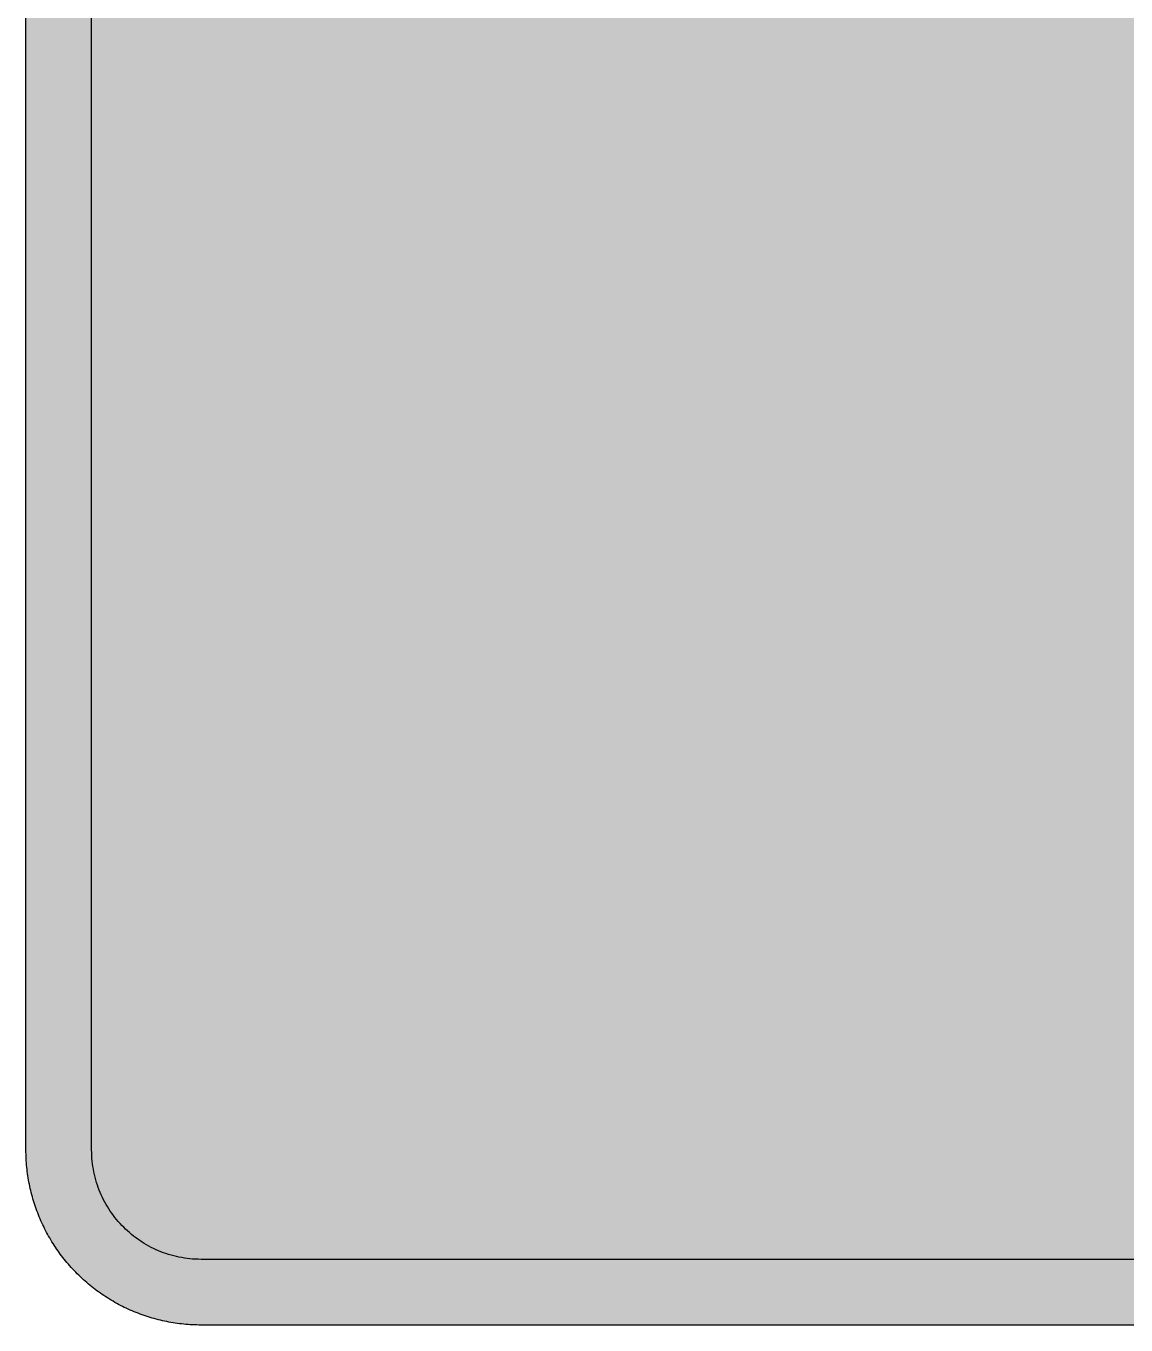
# Model space of a CAD drawing. Header units: millimetres. Extents: x 0 to 318, y 0 to 212.
# Drawn here: x 0.1 to 88.7, y 0.1 to 104.7 of the extents above; entities that cross this region are included whole.
import ezdxf

# ---------------------------------------------------------------- set-up
doc = ezdxf.new("R2010")
doc.units = ezdxf.units.MM

msp = doc.modelspace()

# ---------------------------------------------------------------- hatches: boundary and pattern name
for color, points in [(254, [(14.1633, 0.0536), (13.9878, 0.0533), (13.8125, 0.0559), (13.6373, 0.061), (13.462, 0.0686), (13.2893, 0.0787), (13.114, 0.0914), (12.9413, 0.1041), (12.7686, 0.1219), (12.5959, 0.1397), (12.4231, 0.16), (12.2504, 0.1829), (12.0777, 0.2057), (11.9075, 0.2337), (11.7373, 0.2616), (11.5672, 0.2921), (11.397, 0.3251), (11.2268, 0.3607), (11.0592, 0.3988), (10.8915, 0.4369), (10.7239, 0.4775), (10.5562, 0.5207), (10.3886, 0.5664), (10.2235, 0.6121), (10.0584, 0.6629), (9.8933, 0.7137), (9.7307, 0.7671), (9.5682, 0.8204), (9.4056, 0.8788), (9.2431, 0.9373), (9.083, 0.9982), (8.923, 1.0617), (8.763, 1.1252), (8.6055, 1.1938), (8.4455, 1.2624), (8.2906, 1.331), (8.1331, 1.4046), (7.9781, 1.4783), (7.8232, 1.5545), (7.6708, 1.6332), (7.5184, 1.7145), (7.366, 1.7958), (7.2161, 1.8796), (7.0663, 1.966), (6.919, 2.0523), (6.7716, 2.1438), (6.6243, 2.2352), (6.4795, 2.3266), (6.3348, 2.4232), (6.19, 2.5197), (6.0477, 2.6187), (5.908, 2.7178), (5.7683, 2.8194), (5.6286, 2.9235), (5.4915, 3.0302), (5.3543, 3.1369), (5.2197, 3.2461), (5.0851, 3.3579), (4.953, 3.4722), (4.8209, 3.5865), (4.6914, 3.7033), (4.5644, 3.8202), (4.4348, 3.9395), (4.3104, 4.0615), (4.1859, 4.1859), (4.0615, 4.3104), (3.9395, 4.4348), (3.8202, 4.5618), (3.7033, 4.6914), (3.5865, 4.8209), (3.4722, 4.953), (3.3579, 5.0851), (3.2487, 5.2197), (3.1369, 5.3543), (3.0302, 5.4915), (2.9235, 5.6286), (2.8194, 5.7683), (2.7178, 5.908), (2.6187, 6.0477), (2.5197, 6.19), (2.4232, 6.3348), (2.3266, 6.477), (2.2352, 6.6243), (2.1438, 6.7691), (2.0523, 6.9164), (1.966, 7.0663), (1.8796, 7.2161), (1.7958, 7.366), (1.7145, 7.5184), (1.6332, 7.6708), (1.5545, 7.8232), (1.4783, 7.9781), (1.4046, 8.1331), (1.331, 8.2906), (1.2598, 8.4455), (1.1913, 8.603), (1.1252, 8.763), (1.0592, 8.923), (0.9982, 9.083), (0.9373, 9.2431), (0.8763, 9.4056), (0.8204, 9.5682), (0.7645, 9.7307), (0.7112, 9.8933), (0.6604, 10.0584), (0.6121, 10.2235), (0.5639, 10.3911), (0.5207, 10.5562), (0.4775, 10.7239), (0.4343, 10.8915), (0.3962, 11.0592), (0.3607, 11.2268), (0.3251, 11.397), (0.2921, 11.5672), (0.2616, 11.7373), (0.2311, 11.9075), (0.2057, 12.0802), (0.1803, 12.2504), (0.1575, 12.4231), (0.1372, 12.5959), (0.1194, 12.7686), (0.1041, 12.9413), (0.0889, 13.1166), (0.0787, 13.2893), (0.0686, 13.4645), (0.061, 13.6373), (0.0559, 13.8125), (0.0508, 13.9878), (0.0508, 14.163), (0.0522, 197.6092), (0.0508, 197.7822), (0.0559, 197.9574), (0.061, 198.1327), (0.0686, 198.308), (0.0787, 198.4807), (0.0889, 198.6559), (0.1041, 198.8287), (0.1194, 199.0014), (0.1372, 199.1741), (0.1575, 199.3468), (0.1803, 199.5195), (0.2057, 199.6923), (0.2311, 199.8624), (0.2616, 200.0326), (0.2921, 200.2028), (0.3251, 200.373), (0.3607, 200.5432), (0.3962, 200.7108), (0.4343, 200.8784), (0.4775, 201.0461), (0.5207, 201.2137), (0.5639, 201.3814), (0.6121, 201.5465), (0.6604, 201.7116), (0.7112, 201.8767), (0.7645, 202.0392), (0.8204, 202.2018), (0.8763, 202.3643), (0.9373, 202.5269), (0.9982, 202.6869), (1.0592, 202.8469), (1.1252, 203.007), (1.1913, 203.1644), (1.2598, 203.3245), (1.331, 203.4794), (1.4046, 203.6369), (1.4783, 203.7918), (1.5545, 203.9468), (1.6332, 204.0992), (1.7145, 204.2516), (1.7958, 204.404), (1.8796, 204.5538), (1.966, 204.7037), (2.0523, 204.851), (2.1438, 204.9983), (2.2352, 205.1456), (2.3266, 205.2904), (2.4232, 205.4352), (2.5197, 205.58), (2.6187, 205.7222), (2.7178, 205.8619), (2.8194, 206.0016), (2.9235, 206.1413), (3.0302, 206.2785), (3.1369, 206.4156), (3.2487, 206.5503), (3.3579, 206.6849), (3.4722, 206.817), (3.5865, 206.949), (3.7033, 207.0786), (3.8202, 207.2056), (3.9395, 207.3351), (4.0615, 207.4596), (4.1859, 207.584), (4.3104, 207.7085), (4.4348, 207.8304), (4.5644, 207.9498), (4.6914, 208.0666), (4.8209, 208.1835), (4.953, 208.2978), (5.0851, 208.4121), (5.2197, 208.5213), (5.3543, 208.6331), (5.4915, 208.7397), (5.6286, 208.8464), (5.7683, 208.9506), (5.908, 209.0522), (6.0477, 209.1512), (6.19, 209.2503), (6.3348, 209.3468), (6.4795, 209.4433), (6.6243, 209.5348), (6.7716, 209.6262), (6.919, 209.7176), (7.0663, 209.804), (7.2161, 209.8904), (7.366, 209.9742), (7.5184, 210.0555), (7.6708, 210.1367), (7.8232, 210.2155), (7.9781, 210.2917), (8.1331, 210.3653), (8.2906, 210.439), (8.4455, 210.5101), (8.6055, 210.5787), (8.763, 210.6447), (8.923, 210.7108), (9.083, 210.7717), (9.2431, 210.8327), (9.4056, 210.8937), (9.5682, 210.9495), (9.7307, 211.0054), (9.8933, 211.0588), (10.0584, 211.1096), (10.2235, 211.1578), (10.3886, 211.2061), (10.5562, 211.2493), (10.7239, 211.2924), (10.8915, 211.3356), (11.0592, 211.3737), (11.2268, 211.4093), (11.397, 211.4448), (11.5672, 211.4779), (11.7373, 211.5083), (11.9075, 211.5388), (12.0777, 211.5642), (12.2504, 211.5896), (12.4231, 211.6125), (12.5959, 211.6328), (12.7686, 211.6506), (12.9413, 211.6658), (13.114, 211.6811), (13.2893, 211.6912), (13.462, 211.7014), (13.6373, 211.709), (13.8125, 211.7141), (13.9878, 211.7192), (14.163, 211.7192), (303.4411, 211.7203), (303.6164, 211.7192), (303.7891, 211.7141), (303.9643, 211.709), (304.1396, 211.7014), (304.3149, 211.6912), (304.4876, 211.6811), (304.6603, 211.6658), (304.8356, 211.6506), (305.0083, 211.6328), (305.181, 211.6125), (305.3512, 211.5896), (305.5239, 211.5642), (305.6941, 211.5388), (305.8668, 211.5083), (306.037, 211.4779), (306.2072, 211.4448), (306.3748, 211.4093), (306.545, 211.3737), (306.7126, 211.3356), (306.8803, 211.2924), (307.0479, 211.2493), (307.213, 211.2061), (307.3781, 211.1578), (307.5432, 211.1096), (307.7083, 211.0588), (307.8734, 211.0054), (308.036, 210.9495), (308.1985, 210.8937), (308.3611, 210.8327), (308.5211, 210.7717), (308.6811, 210.7108), (308.8411, 210.6447), (308.9986, 210.5787), (309.1561, 210.5101), (309.3136, 210.439), (309.4711, 210.3653), (309.626, 210.2917), (309.7784, 210.2155), (309.9333, 210.1367), (310.0857, 210.0555), (310.2381, 209.9742), (310.388, 209.8904), (310.5379, 209.804), (310.6852, 209.7176), (310.8325, 209.6262), (310.9798, 209.5348), (311.1246, 209.4433), (311.2694, 209.3468), (311.4116, 209.2503), (311.5539, 209.1512), (311.6961, 209.0522), (311.8358, 208.9506), (311.9755, 208.8464), (312.1127, 208.7397), (312.2473, 208.6331), (312.3844, 208.5213), (312.5165, 208.4121), (312.6511, 208.2978), (312.7807, 208.1835), (312.9128, 208.0666), (313.0398, 207.9498), (313.1668, 207.8304), (313.2938, 207.7085), (313.4182, 207.584), (313.5427, 207.4596), (313.6621, 207.3351), (313.784, 207.2056), (313.9008, 207.0786), (314.0177, 206.949), (314.132, 206.817), (314.2463, 206.6849), (314.3555, 206.5503), (314.4647, 206.4156), (314.5739, 206.2785), (314.6781, 206.1413), (314.7822, 206.0016), (314.8863, 205.8619), (314.9854, 205.7222), (315.0845, 205.58), (315.181, 205.4352), (315.275, 205.2904), (315.3689, 205.1456), (315.4604, 204.9983), (315.5493, 204.851), (315.6382, 204.7037), (315.7245, 204.5538), (315.8084, 204.404), (315.8896, 204.2516), (315.9684, 204.0992), (316.0471, 203.9468), (316.1233, 203.7918), (316.1995, 203.6369), (316.2706, 203.4794), (316.3418, 203.3245), (316.4103, 203.1644), (316.4764, 203.007), (316.5424, 202.8469), (316.6059, 202.6869), (316.6669, 202.5269), (316.7253, 202.3643), (316.7812, 202.2018), (316.8371, 202.0392), (316.8904, 201.8767), (316.9412, 201.7116), (316.9895, 201.5465), (317.0377, 201.3814), (317.0834, 201.2137), (317.1266, 201.0461), (317.1673, 200.8784), (317.2054, 200.7108), (317.2435, 200.5432), (317.2765, 200.373), (317.3095, 200.2028), (317.34, 200.0326), (317.3705, 199.8624), (317.3959, 199.6923), (317.4213, 199.5195), (317.4441, 199.3468), (317.4644, 199.1741), (317.4822, 199.0014), (317.4975, 198.8287), (317.5127, 198.6559), (317.5229, 198.4807), (317.533, 198.308), (317.5406, 198.1327), (317.5457, 197.9574), (317.5508, 197.7822), (317.5508, 197.6069), (317.5522, 14.1647), (317.5508, 13.9878), (317.5457, 13.8125), (317.5406, 13.6373), (317.533, 13.4645), (317.5229, 13.2893), (317.5127, 13.1166), (317.4975, 12.9413), (317.4822, 12.7686), (317.4644, 12.5959), (317.4441, 12.4231), (317.4213, 12.2504), (317.3959, 12.0802), (317.3705, 11.9075), (317.34, 11.7373), (317.3095, 11.5672), (317.2765, 11.397), (317.2435, 11.2268), (317.2054, 11.0592), (317.1673, 10.8915), (317.1266, 10.7239), (317.0834, 10.5562), (317.0377, 10.3911), (316.9895, 10.2235), (316.9412, 10.0584), (316.8904, 9.8933), (316.8371, 9.7307), (316.7812, 9.5682), (316.7253, 9.4056), (316.6669, 9.2431), (316.6059, 9.083), (316.5424, 8.923), (316.4764, 8.763), (316.4103, 8.603), (316.3418, 8.4455), (316.2706, 8.2906), (316.1995, 8.1331), (316.1233, 7.9781), (316.0471, 7.8232), (315.9684, 7.6708), (315.8896, 7.5184), (315.8084, 7.366), (315.7245, 7.2161), (315.6382, 7.0663), (315.5493, 6.9164), (315.4604, 6.7691), (315.3689, 6.6243), (315.275, 6.477), (315.181, 6.3348), (315.0845, 6.19), (314.9854, 6.0477), (314.8863, 5.908), (314.7822, 5.7683), (314.6781, 5.6286), (314.5739, 5.4915), (314.4647, 5.3543), (314.3555, 5.2197), (314.2463, 5.0851), (314.132, 4.953), (314.0177, 4.8209), (313.9008, 4.6914), (313.784, 4.5618), (313.6621, 4.4348), (313.5427, 4.3104), (313.4182, 4.1859), (313.2938, 4.0615), (313.1668, 3.9395), (313.0398, 3.8202), (312.9128, 3.7033), (312.7807, 3.5865), (312.6511, 3.4722), (312.5165, 3.3579), (312.3844, 3.2461), (312.2473, 3.1369), (312.1127, 3.0302), (311.9755, 2.9235), (311.8358, 2.8194), (311.6961, 2.7178), (311.5539, 2.6187), (311.4116, 2.5197), (311.2694, 2.4232), (311.1246, 2.3266), (310.9798, 2.2352), (310.8325, 2.1438), (310.6852, 2.0523), (310.5379, 1.966), (310.388, 1.8796), (310.2381, 1.7958), (310.0857, 1.7145), (309.9333, 1.6332), (309.7784, 1.5545), (309.626, 1.4783), (309.4711, 1.4046), (309.3136, 1.331), (309.1561, 1.2624), (308.9986, 1.1938), (308.8411, 1.1252), (308.6811, 1.0617), (308.5211, 0.9982), (308.3611, 0.9373), (308.1985, 0.8788), (308.036, 0.8204), (307.8734, 0.7671), (307.7083, 0.7137), (307.5432, 0.6629), (307.3781, 0.6121), (307.213, 0.5664), (307.0479, 0.5207), (306.8803, 0.4775), (306.7126, 0.4369), (306.545, 0.3988), (306.3748, 0.3607), (306.2072, 0.3251), (306.037, 0.2921), (305.8668, 0.2616), (305.6941, 0.2337), (305.5239, 0.2057), (305.3512, 0.1829), (305.181, 0.16), (305.0083, 0.1397), (304.8356, 0.1219), (304.6603, 0.1041), (304.4876, 0.0914), (304.3149, 0.0787), (304.1396, 0.0686), (303.9643, 0.061), (303.7891, 0.0559), (303.6164, 0.0533), (303.4411, 0.0533)]), (144, [(14.1633, 5.3453), (13.9344, 5.3467), (13.7084, 5.3543), (13.4849, 5.3696), (13.2613, 5.3899), (13.0378, 5.4153), (12.8194, 5.4458), (12.6009, 5.4813), (12.385, 5.522), (12.1717, 5.5702), (11.9583, 5.621), (11.7475, 5.6794), (11.5392, 5.7404), (11.3335, 5.8064), (11.1303, 5.8801), (10.9296, 5.9563), (10.729, 6.0376), (10.5334, 6.1239), (10.3378, 6.2128), (10.1473, 6.3094), (9.9593, 6.4084), (9.7714, 6.5126), (9.5885, 6.6218), (9.4082, 6.7335), (9.2304, 6.8504), (9.0576, 6.9698), (8.8849, 7.0968), (8.7173, 7.2238), (8.5522, 7.3584), (8.3896, 7.4955), (8.2321, 7.6352), (8.0772, 7.78), (7.9273, 7.9273), (7.7775, 8.0772), (7.6352, 8.2321), (7.493, 8.3922), (7.3558, 8.5522), (7.2238, 8.7173), (7.0942, 8.8875), (6.9698, 9.0576), (6.8504, 9.2329), (6.7335, 9.4107), (6.6192, 9.591), (6.5126, 9.7739), (6.4084, 9.9593), (6.3068, 10.1473), (6.2128, 10.3403), (6.1214, 10.5334), (6.035, 10.7315), (5.9538, 10.9296), (5.8776, 11.1303), (5.8064, 11.3335), (5.7404, 11.5418), (5.6769, 11.75), (5.621, 11.9583), (5.5677, 12.1717), (5.522, 12.385), (5.4813, 12.6009), (5.4432, 12.8194), (5.4127, 13.0404), (5.3873, 13.2613), (5.3696, 13.4849), (5.3543, 13.7084), (5.3467, 13.937), (5.3416, 14.163), (5.3439, 197.6092), (5.3467, 197.8355), (5.3543, 198.0616), (5.3696, 198.2851), (5.3873, 198.5086), (5.4127, 198.7321), (5.4432, 198.9506), (5.4813, 199.169), (5.522, 199.3849), (5.5677, 199.5983), (5.621, 199.8116), (5.6769, 200.0225), (5.7404, 200.2307), (5.8064, 200.4365), (5.8776, 200.6397), (5.9538, 200.8403), (6.035, 201.041), (6.1214, 201.2366), (6.2128, 201.4322), (6.3068, 201.6227), (6.4084, 201.8106), (6.5126, 201.9986), (6.6192, 202.1815), (6.7335, 202.3618), (6.8504, 202.5396), (6.9698, 202.7123), (7.0942, 202.885), (7.2238, 203.0527), (7.3558, 203.2178), (7.493, 203.3803), (7.6352, 203.5378), (7.7775, 203.6928), (7.9273, 203.8426), (8.0772, 203.9925), (8.2321, 204.1347), (8.3896, 204.277), (8.5522, 204.4141), (8.7173, 204.5462), (8.8849, 204.6757), (9.0576, 204.8002), (9.2304, 204.9196), (9.4082, 205.0364), (9.5885, 205.1507), (9.7714, 205.2574), (9.9593, 205.3615), (10.1473, 205.4631), (10.3378, 205.5571), (10.5334, 205.6486), (10.729, 205.7349), (10.9296, 205.8162), (11.1303, 205.8924), (11.3335, 205.9635), (11.5392, 206.0296), (11.7475, 206.0931), (11.9583, 206.1489), (12.1717, 206.2023), (12.385, 206.248), (12.6009, 206.2886), (12.8194, 206.3267), (13.0378, 206.3572), (13.2613, 206.3826), (13.4849, 206.4004), (13.7084, 206.4156), (13.9344, 206.4233), (14.163, 206.4283), (303.4411, 206.4286), (303.6672, 206.4233), (303.8932, 206.4156), (304.1193, 206.4004), (304.3428, 206.3826), (304.5638, 206.3572), (304.7822, 206.3267), (305.0007, 206.2886), (305.2166, 206.248), (305.4325, 206.2023), (305.6433, 206.1489), (305.8541, 206.0931), (306.0624, 206.0296), (306.2681, 205.9635), (306.4713, 205.8924), (306.6745, 205.8162), (306.8726, 205.7349), (307.0708, 205.6486), (307.2638, 205.5571), (307.4543, 205.4631), (307.6448, 205.3615), (307.8302, 205.2574), (308.0131, 205.1507), (308.1934, 205.0364), (308.3712, 204.9196), (308.5465, 204.8002), (308.7167, 204.6757), (308.8843, 204.5462), (309.0494, 204.4141), (309.212, 204.277), (309.3695, 204.1347), (309.5244, 203.9925), (309.6768, 203.8426), (309.8241, 203.6928), (309.9689, 203.5378), (310.1086, 203.3803), (310.2458, 203.2178), (310.3778, 203.0527), (310.5074, 202.885), (310.6318, 202.7123), (310.7538, 202.5396), (310.8706, 202.3618), (310.9824, 202.1815), (311.0916, 201.9986), (311.1957, 201.8106), (311.2948, 201.6227), (311.3888, 201.4322), (311.4802, 201.2366), (311.5666, 201.041), (311.6478, 200.8403), (311.724, 200.6397), (311.7952, 200.4365), (311.8637, 200.2307), (311.9247, 200.0225), (311.9806, 199.8116), (312.0339, 199.5983), (312.0796, 199.3849), (312.1203, 199.169), (312.1584, 198.9506), (312.1889, 198.7321), (312.2143, 198.5086), (312.2346, 198.2851), (312.2473, 198.0616), (312.2574, 197.8355), (312.26, 197.6069), (312.2605, 14.1647), (312.2574, 13.937), (312.2473, 13.7084), (312.2346, 13.4849), (312.2143, 13.2613), (312.1889, 13.0404), (312.1584, 12.8194), (312.1203, 12.6009), (312.0796, 12.385), (312.0339, 12.1717), (311.9806, 11.9583), (311.9247, 11.75), (311.8637, 11.5418), (311.7952, 11.3335), (311.724, 11.1303), (311.6478, 10.9296), (311.5666, 10.7315), (311.4802, 10.5334), (311.3888, 10.3403), (311.2948, 10.1473), (311.1957, 9.9593), (311.0916, 9.7739), (310.9824, 9.591), (310.8706, 9.4107), (310.7538, 9.2329), (310.6318, 9.0576), (310.5074, 8.8875), (310.3778, 8.7173), (310.2458, 8.5522), (310.1086, 8.3922), (309.9689, 8.2321), (309.8241, 8.0772), (309.6768, 7.9273), (309.5244, 7.78), (309.3695, 7.6352), (309.212, 7.4955), (309.0494, 7.3584), (308.8843, 7.2238), (308.7167, 7.0968), (308.5465, 6.9698), (308.3712, 6.8504), (308.1934, 6.7335), (308.0131, 6.6218), (307.8302, 6.5126), (307.6448, 6.4084), (307.4543, 6.3094), (307.2638, 6.2128), (307.0708, 6.1239), (306.8726, 6.0376), (306.6745, 5.9563), (306.4713, 5.8801), (306.2681, 5.8064), (306.0624, 5.7404), (305.8541, 5.6794), (305.6433, 5.621), (305.4325, 5.5702), (305.2166, 5.522), (305.0007, 5.4813), (304.7822, 5.4458), (304.5638, 5.4153), (304.3428, 5.3899), (304.1193, 5.3696), (303.8932, 5.3543), (303.6672, 5.3467), (303.4411, 5.3442)])]:
    msp.add_hatch(color=color).paths.add_polyline_path(points)
h = msp.add_hatch(color=254)
edge = h.paths.add_edge_path()
edge.add_line((81.6501, 70.9619), (81.6458, 71.628))
edge.add_line((81.6458, 71.628), (81.6356, 72.2884))
edge.add_line((81.6356, 72.2884), (81.6178, 72.9412))
edge.add_line((81.6178, 72.9412), (81.5924, 73.5813))
edge.add_line((81.5924, 73.5813), (81.5619, 74.2163))
edge.add_line((81.5619, 74.2163), (81.5213, 74.8411))
edge.add_line((81.5213, 74.8411), (81.4756, 75.4558))
edge.add_line((81.4756, 75.4558), (81.4222, 76.0628))
edge.add_line((81.4222, 76.0628), (81.3638, 76.6597))
edge.add_line((81.3638, 76.6597), (81.2952, 77.249))
edge.add_line((81.2952, 77.249), (81.2216, 77.8281))
edge.add_line((81.2216, 77.8281), (81.1378, 78.3996))
edge.add_line((81.1378, 78.3996), (81.0489, 78.961))
edge.add_line((81.0489, 78.961), (80.9523, 79.5122))
edge.add_line((80.9523, 79.5122), (80.8482, 80.0532))
edge.add_line((80.8482, 80.0532), (80.7364, 80.5866))
edge.add_line((80.7364, 80.5866), (80.6171, 81.1098))
edge.add_line((80.6171, 81.1098), (80.4926, 81.6229))
edge.add_line((80.4926, 81.6229), (80.358, 82.1284))
edge.add_line((80.358, 82.1284), (80.2157, 82.6211))
edge.add_line((80.2157, 82.6211), (80.0684, 83.1063))
edge.add_line((80.0684, 83.1063), (79.9109, 83.5812))
edge.add_line((79.9109, 83.5812), (79.7484, 84.0461))
edge.add_line((79.7484, 84.0461), (79.5757, 84.5007))
edge.add_line((79.5757, 84.5007), (79.3979, 84.9452))
edge.add_line((79.3979, 84.9452), (79.2099, 85.3796))
edge.add_line((79.2099, 85.3796), (79.0143, 85.8037))
edge.add_line((79.0143, 85.8037), (78.8137, 86.2178))
edge.add_line((78.8137, 86.2178), (78.6028, 86.6216))
edge.add_line((78.6028, 86.6216), (78.3844, 87.0153))
edge.add_line((78.3844, 87.0153), (78.1609, 87.3989))
edge.add_line((78.1609, 87.3989), (77.9272, 87.7722))
edge.add_line((77.9272, 87.7722), (77.6859, 88.1329))
edge.add_line((77.6859, 88.1329), (77.4344, 88.486))
edge.add_line((77.4344, 88.486), (77.1779, 88.8263))
edge.add_line((77.1779, 88.8263), (76.9137, 89.1565))
edge.add_line((76.9137, 89.1565), (76.6394, 89.4766))
edge.add_line((76.6394, 89.4766), (76.36, 89.7865))
edge.add_line((76.36, 89.7865), (76.0705, 90.0836))
edge.add_line((76.0705, 90.0836), (75.7733, 90.3707))
edge.add_line((75.7733, 90.3707), (75.4685, 90.6475))
edge.add_line((75.4685, 90.6475), (75.1561, 90.9117))
edge.add_line((75.1561, 90.9117), (74.8335, 91.1657))
edge.add_line((74.8335, 91.1657), (74.5033, 91.407))
edge.add_line((74.5033, 91.407), (74.1655, 91.6407))
edge.add_line((74.1655, 91.6407), (73.82, 91.8591))
edge.add_line((73.82, 91.8591), (73.467, 92.0674))
edge.add_line((73.467, 92.0674), (73.1037, 92.2655))
edge.add_line((73.1037, 92.2655), (72.7329, 92.4509))
edge.add_line((72.7329, 92.4509), (72.3544, 92.6262))
edge.add_line((72.3544, 92.6262), (71.9658, 92.7887))
edge.add_line((71.9658, 92.7887), (71.5696, 92.9386))
edge.add_line((71.5696, 92.9386), (71.1657, 93.0783))
edge.add_line((71.1657, 93.0783), (70.7542, 93.2053))
edge.add_line((70.7542, 93.2053), (70.3326, 93.3221))
edge.add_line((70.3326, 93.3221), (69.9033, 93.4263))
edge.add_line((69.9033, 93.4263), (69.4639, 93.5177))
edge.add_line((69.4639, 93.5177), (69.0169, 93.5965))
edge.add_line((69.0169, 93.5965), (68.5622, 93.665))
edge.add_line((68.5622, 93.665), (68.0974, 93.7209))
edge.add_line((68.0974, 93.7209), (67.625, 93.7641))
edge.add_line((67.625, 93.7641), (67.1449, 93.7946))
edge.add_line((67.1449, 93.7946), (66.6547, 93.8124))
edge.add_line((66.6547, 93.8124), (66.1543, 93.82))
edge.add_line((66.1543, 93.82), (65.6565, 93.8124))
edge.add_line((65.6565, 93.8124), (65.1662, 93.7946))
edge.add_line((65.1662, 93.7946), (64.6862, 93.7641))
edge.add_line((64.6862, 93.7641), (64.2137, 93.7209))
edge.add_line((64.2137, 93.7209), (63.7489, 93.665))
edge.add_line((63.7489, 93.665), (63.2943, 93.5965))
edge.add_line((63.2943, 93.5965), (62.8472, 93.5177))
edge.add_line((62.8472, 93.5177), (62.4078, 93.4263))
edge.add_line((62.4078, 93.4263), (61.9785, 93.3221))
edge.add_line((61.9785, 93.3221), (61.5569, 93.2053))
edge.add_line((61.5569, 93.2053), (61.1454, 93.0783))
edge.add_line((61.1454, 93.0783), (60.7416, 92.9386))
edge.add_line((60.7416, 92.9386), (60.3453, 92.7887))
edge.add_line((60.3453, 92.7887), (59.9567, 92.6262))
edge.add_line((59.9567, 92.6262), (59.5782, 92.4509))
edge.add_line((59.5782, 92.4509), (59.2074, 92.2655))
edge.add_line((59.2074, 92.2655), (58.8442, 92.0674))
edge.add_line((58.8442, 92.0674), (58.4911, 91.8591))
edge.add_line((58.4911, 91.8591), (58.1431, 91.6407))
edge.add_line((58.1431, 91.6407), (57.8053, 91.407))
edge.add_line((57.8053, 91.407), (57.4777, 91.1657))
edge.add_line((57.4777, 91.1657), (57.1551, 90.9117))
edge.add_line((57.1551, 90.9117), (56.8427, 90.6475))
edge.add_line((56.8427, 90.6475), (56.5353, 90.3707))
edge.add_line((56.5353, 90.3707), (56.2407, 90.0836))
edge.add_line((56.2407, 90.0836), (55.9511, 89.7865))
edge.add_line((55.9511, 89.7865), (55.6692, 89.4766))
edge.add_line((55.6692, 89.4766), (55.3974, 89.1565))
edge.add_line((55.3974, 89.1565), (55.1307, 88.8263))
edge.add_line((55.1307, 88.8263), (54.8742, 88.486))
edge.add_line((54.8742, 88.486), (54.6252, 88.1329))
edge.add_line((54.6252, 88.1329), (54.3839, 87.7722))
edge.add_line((54.3839, 87.7722), (54.1503, 87.3989))
edge.add_line((54.1503, 87.3989), (53.9242, 87.0153))
edge.add_line((53.9242, 87.0153), (53.7058, 86.6216))
edge.add_line((53.7058, 86.6216), (53.4975, 86.2178))
edge.add_line((53.4975, 86.2178), (53.2943, 85.8037))
edge.add_line((53.2943, 85.8037), (53.0987, 85.3796))
edge.add_line((53.0987, 85.3796), (52.9133, 84.9452))
edge.add_line((52.9133, 84.9452), (52.7329, 84.5007))
edge.add_line((52.7329, 84.5007), (52.5628, 84.0461))
edge.add_line((52.5628, 84.0461), (52.3977, 83.5812))
edge.add_line((52.3977, 83.5812), (52.2427, 83.1063))
edge.add_line((52.2427, 83.1063), (52.0929, 82.6211))
edge.add_line((52.0929, 82.6211), (51.9506, 82.1284))
edge.add_line((51.9506, 82.1284), (51.8185, 81.6229))
edge.add_line((51.8185, 81.6229), (51.6915, 81.1098))
edge.add_line((51.6915, 81.1098), (51.5722, 80.5866))
edge.add_line((51.5722, 80.5866), (51.4604, 80.0532))
edge.add_line((51.4604, 80.0532), (51.3563, 79.5122))
edge.add_line((51.3563, 79.5122), (51.2597, 78.961))
edge.add_line((51.2597, 78.961), (51.1708, 78.3996))
edge.add_line((51.1708, 78.3996), (51.0896, 77.8281))
edge.add_line((51.0896, 77.8281), (51.0134, 77.249))
edge.add_line((51.0134, 77.249), (50.9473, 76.6597))
edge.add_line((50.9473, 76.6597), (50.8864, 76.0628))
edge.add_line((50.8864, 76.0628), (50.833, 75.4558))
edge.add_line((50.833, 75.4558), (50.7873, 74.8411))
edge.add_line((50.7873, 74.8411), (50.7492, 74.2163))
edge.add_line((50.7492, 74.2163), (50.7162, 73.5813))
edge.add_line((50.7162, 73.5813), (50.6933, 72.9412))
edge.add_line((50.6933, 72.9412), (50.6755, 72.2884))
edge.add_line((50.6755, 72.2884), (50.6654, 71.628))
edge.add_line((50.6654, 71.628), (50.6603, 70.96))
edge.add_line((50.6603, 70.96), (50.6654, 70.292))
edge.add_line((50.6654, 70.292), (50.6755, 69.6316))
edge.add_line((50.6755, 69.6316), (50.6933, 68.9813))
edge.add_line((50.6933, 68.9813), (50.7162, 68.3387))
edge.add_line((50.7162, 68.3387), (50.7492, 67.7062))
edge.add_line((50.7492, 67.7062), (50.7873, 67.0814))
edge.add_line((50.7873, 67.0814), (50.833, 66.4642))
edge.add_line((50.833, 66.4642), (50.8864, 65.8571))
edge.add_line((50.8864, 65.8571), (50.9473, 65.2602))
edge.add_line((50.9473, 65.2602), (51.0134, 64.6709))
edge.add_line((51.0134, 64.6709), (51.0896, 64.0918))
edge.add_line((51.0896, 64.0918), (51.1708, 63.5229))
edge.add_line((51.1708, 63.5229), (51.2597, 62.9615))
edge.add_line((51.2597, 62.9615), (51.3563, 62.4103))
edge.add_line((51.3563, 62.4103), (51.4604, 61.8668))
edge.add_line((51.4604, 61.8668), (51.5722, 61.3334))
edge.add_line((51.5722, 61.3334), (51.6915, 60.8101))
edge.add_line((51.6915, 60.8101), (51.8185, 60.2971))
edge.add_line((51.8185, 60.2971), (51.9506, 59.7941))
edge.add_line((51.9506, 59.7941), (52.0929, 59.2988))
edge.add_line((52.0929, 59.2988), (52.2427, 58.8162))
edge.add_line((52.2427, 58.8162), (52.3977, 58.3413))
edge.add_line((52.3977, 58.3413), (52.5628, 57.8764))
edge.add_line((52.5628, 57.8764), (52.7329, 57.4218))
edge.add_line((52.7329, 57.4218), (52.9133, 56.9773))
edge.add_line((52.9133, 56.9773), (53.0987, 56.5404))
edge.add_line((53.0987, 56.5404), (53.2943, 56.1162))
edge.add_line((53.2943, 56.1162), (53.4975, 55.7022))
edge.add_line((53.4975, 55.7022), (53.7058, 55.2983))
edge.add_line((53.7058, 55.2983), (53.9242, 54.9046))
edge.add_line((53.9242, 54.9046), (54.1503, 54.5211))
edge.add_line((54.1503, 54.5211), (54.3839, 54.1477))
edge.add_line((54.3839, 54.1477), (54.6252, 53.787))
edge.add_line((54.6252, 53.787), (54.8742, 53.434))
edge.add_line((54.8742, 53.434), (55.1307, 53.0936))
edge.add_line((55.1307, 53.0936), (55.3974, 52.7634))
edge.add_line((55.3974, 52.7634), (55.6692, 52.4434))
edge.add_line((55.6692, 52.4434), (55.9511, 52.1335))
edge.add_line((55.9511, 52.1335), (56.2407, 51.8363))
edge.add_line((56.2407, 51.8363), (56.5353, 51.5493))
edge.add_line((56.5353, 51.5493), (56.8427, 51.2724))
edge.add_line((56.8427, 51.2724), (57.1551, 51.0083))
edge.add_line((57.1551, 51.0083), (57.4777, 50.7543))
edge.add_line((57.4777, 50.7543), (57.8053, 50.513))
edge.add_line((57.8053, 50.513), (58.1431, 50.2793))
edge.add_line((58.1431, 50.2793), (58.4911, 50.0609))
edge.add_line((58.4911, 50.0609), (58.8442, 49.8526))
edge.add_line((58.8442, 49.8526), (59.2074, 49.6545))
edge.add_line((59.2074, 49.6545), (59.5782, 49.469))
edge.add_line((59.5782, 49.469), (59.9567, 49.2938))
edge.add_line((59.9567, 49.2938), (60.3453, 49.1312))
edge.add_line((60.3453, 49.1312), (60.7416, 48.9814))
edge.add_line((60.7416, 48.9814), (61.1454, 48.8417))
edge.add_line((61.1454, 48.8417), (61.5569, 48.7147))
edge.add_line((61.5569, 48.7147), (61.9785, 48.5978))
edge.add_line((61.9785, 48.5978), (62.4078, 48.4937))
edge.add_line((62.4078, 48.4937), (62.8472, 48.4022))
edge.add_line((62.8472, 48.4022), (63.2943, 48.3235))
edge.add_line((63.2943, 48.3235), (63.7489, 48.2549))
edge.add_line((63.7489, 48.2549), (64.2137, 48.199))
edge.add_line((64.2137, 48.199), (64.6862, 48.1559))
edge.add_line((64.6862, 48.1559), (65.1662, 48.1254))
edge.add_line((65.1662, 48.1254), (65.6565, 48.1076))
edge.add_line((65.6565, 48.1076), (66.1543, 48.1))
edge.add_line((66.1543, 48.1), (66.6547, 48.1076))
edge.add_line((66.6547, 48.1076), (67.1449, 48.1254))
edge.add_line((67.1449, 48.1254), (67.625, 48.1559))
edge.add_line((67.625, 48.1559), (68.0974, 48.199))
edge.add_line((68.0974, 48.199), (68.5622, 48.2549))
edge.add_line((68.5622, 48.2549), (69.0169, 48.3235))
edge.add_line((69.0169, 48.3235), (69.4639, 48.4022))
edge.add_line((69.4639, 48.4022), (69.9033, 48.4937))
edge.add_line((69.9033, 48.4937), (70.3326, 48.5978))
edge.add_line((70.3326, 48.5978), (70.7542, 48.7147))
edge.add_line((70.7542, 48.7147), (71.1657, 48.8417))
edge.add_line((71.1657, 48.8417), (71.5696, 48.9814))
edge.add_line((71.5696, 48.9814), (71.9658, 49.1312))
edge.add_line((71.9658, 49.1312), (72.3544, 49.2938))
edge.add_line((72.3544, 49.2938), (72.7329, 49.469))
edge.add_line((72.7329, 49.469), (73.1037, 49.6545))
edge.add_line((73.1037, 49.6545), (73.467, 49.8526))
edge.add_line((73.467, 49.8526), (73.82, 50.0609))
edge.add_line((73.82, 50.0609), (74.1655, 50.2793))
edge.add_line((74.1655, 50.2793), (74.5033, 50.513))
edge.add_line((74.5033, 50.513), (74.8335, 50.7543))
edge.add_line((74.8335, 50.7543), (75.1561, 51.0083))
edge.add_line((75.1561, 51.0083), (75.4685, 51.2724))
edge.add_line((75.4685, 51.2724), (75.7733, 51.5493))
edge.add_line((75.7733, 51.5493), (76.0705, 51.8363))
edge.add_line((76.0705, 51.8363), (76.36, 52.1335))
edge.add_line((76.36, 52.1335), (76.6394, 52.4434))
edge.add_line((76.6394, 52.4434), (76.9137, 52.7634))
edge.add_line((76.9137, 52.7634), (77.1779, 53.0936))
edge.add_line((77.1779, 53.0936), (77.4344, 53.434))
edge.add_line((77.4344, 53.434), (77.6859, 53.787))
edge.add_line((77.6859, 53.787), (77.9272, 54.1477))
edge.add_line((77.9272, 54.1477), (78.1609, 54.5211))
edge.add_line((78.1609, 54.5211), (78.3844, 54.9046))
edge.add_line((78.3844, 54.9046), (78.6028, 55.2983))
edge.add_line((78.6028, 55.2983), (78.8137, 55.7022))
edge.add_line((78.8137, 55.7022), (79.0143, 56.1162))
edge.add_line((79.0143, 56.1162), (79.2099, 56.5404))
edge.add_line((79.2099, 56.5404), (79.3979, 56.9773))
edge.add_line((79.3979, 56.9773), (79.5757, 57.4218))
edge.add_line((79.5757, 57.4218), (79.7484, 57.8764))
edge.add_line((79.7484, 57.8764), (79.9109, 58.3413))
edge.add_line((79.9109, 58.3413), (80.0684, 58.8162))
edge.add_line((80.0684, 58.8162), (80.2157, 59.2988))
edge.add_line((80.2157, 59.2988), (80.358, 59.7941))
edge.add_line((80.358, 59.7941), (80.4926, 60.2971))
edge.add_line((80.4926, 60.2971), (80.6171, 60.8101))
edge.add_line((80.6171, 60.8101), (80.7364, 61.3334))
edge.add_line((80.7364, 61.3334), (80.8482, 61.8668))
edge.add_line((80.8482, 61.8668), (80.9523, 62.4103))
edge.add_line((80.9523, 62.4103), (81.0489, 62.9615))
edge.add_line((81.0489, 62.9615), (81.1378, 63.5229))
edge.add_line((81.1378, 63.5229), (81.2216, 64.0918))
edge.add_line((81.2216, 64.0918), (81.2952, 64.6709))
edge.add_line((81.2952, 64.6709), (81.3638, 65.2602))
edge.add_line((81.3638, 65.2602), (81.4222, 65.8571))
edge.add_line((81.4222, 65.8571), (81.4756, 66.4642))
edge.add_line((81.4756, 66.4642), (81.5213, 67.0814))
edge.add_line((81.5213, 67.0814), (81.5619, 67.7062))
edge.add_line((81.5619, 67.7062), (81.5924, 68.3387))
edge.add_line((81.5924, 68.3387), (81.6178, 68.9813))
edge.add_line((81.6178, 68.9813), (81.6356, 69.6316))
edge.add_line((81.6356, 69.6316), (81.6458, 70.292))
edge.add_line((81.6458, 70.292), (81.6483, 70.96))
edge = h.paths.add_edge_path(flags=16)
edge.add_line((74.9198, 70.9619), (74.9173, 70.3555))
edge.add_line((74.9173, 70.3555), (74.9097, 69.7662))
edge.add_line((74.9097, 69.7662), (74.897, 69.1871))
edge.add_line((74.897, 69.1871), (74.8817, 68.6181))
edge.add_line((74.8817, 68.6181), (74.8614, 68.0644))
edge.add_line((74.8614, 68.0644), (74.836, 67.5208))
edge.add_line((74.836, 67.5208), (74.8055, 66.9925))
edge.add_line((74.8055, 66.9925), (74.77, 66.4718))
edge.add_line((74.77, 66.4718), (74.7319, 65.9663))
edge.add_line((74.7319, 65.9663), (74.6887, 65.471))
edge.add_line((74.6887, 65.471), (74.6404, 64.9859))
edge.add_line((74.6404, 64.9859), (74.5896, 64.516))
edge.add_line((74.5896, 64.516), (74.5312, 64.0537))
edge.add_line((74.5312, 64.0537), (74.4703, 63.6041))
edge.add_line((74.4703, 63.6041), (74.4042, 63.1673))
edge.add_line((74.4042, 63.1673), (74.3356, 62.7405))
edge.add_line((74.3356, 62.7405), (74.262, 62.324))
edge.add_line((74.262, 62.324), (74.1832, 61.9201))
edge.add_line((74.1832, 61.9201), (74.0994, 61.5239))
edge.add_line((74.0994, 61.5239), (74.0105, 61.1429))
edge.add_line((74.0105, 61.1429), (73.9191, 60.7695))
edge.add_line((73.9191, 60.7695), (73.8251, 60.4063))
edge.add_line((73.8251, 60.4063), (73.7235, 60.0558))
edge.add_line((73.7235, 60.0558), (73.6194, 59.7154))
edge.add_line((73.6194, 59.7154), (73.5101, 59.3827))
edge.add_line((73.5101, 59.3827), (73.3984, 59.0626))
edge.add_line((73.3984, 59.0626), (73.2815, 58.7527))
edge.add_line((73.2815, 58.7527), (73.1596, 58.4505))
edge.add_line((73.1596, 58.4505), (73.0326, 58.1609))
edge.add_line((73.0326, 58.1609), (72.9031, 57.879))
edge.add_line((72.9031, 57.879), (72.771, 57.6097))
edge.add_line((72.771, 57.6097), (72.6313, 57.3481))
edge.add_line((72.6313, 57.3481), (72.4916, 57.0967))
edge.add_line((72.4916, 57.0967), (72.3443, 56.8528))
edge.add_line((72.3443, 56.8528), (72.1944, 56.6191))
edge.add_line((72.1944, 56.6191), (72.0395, 56.3956))
edge.add_line((72.0395, 56.3956), (71.882, 56.1823))
edge.add_line((71.882, 56.1823), (71.7194, 55.9765))
edge.add_line((71.7194, 55.9765), (71.5543, 55.7784))
edge.add_line((71.5543, 55.7784), (71.3842, 55.5904))
edge.add_line((71.3842, 55.5904), (71.2089, 55.4126))
edge.add_line((71.2089, 55.4126), (71.0311, 55.2425))
edge.add_line((71.0311, 55.2425), (70.8508, 55.0799))
edge.add_line((70.8508, 55.0799), (70.6628, 54.925))
edge.add_line((70.6628, 54.925), (70.4748, 54.7802))
edge.add_line((70.4748, 54.7802), (70.2818, 54.6456))
edge.add_line((70.2818, 54.6456), (70.0837, 54.516))
edge.add_line((70.0837, 54.516), (69.883, 54.3966))
edge.add_line((69.883, 54.3966), (69.6773, 54.2849))
edge.add_line((69.6773, 54.2849), (69.469, 54.1782))
edge.add_line((69.469, 54.1782), (69.2556, 54.0817))
edge.add_line((69.2556, 54.0817), (69.0397, 53.9953))
edge.add_line((69.0397, 53.9953), (68.8188, 53.914))
edge.add_line((68.8188, 53.914), (68.5952, 53.8404))
edge.add_line((68.5952, 53.8404), (68.3666, 53.7743))
edge.add_line((68.3666, 53.7743), (68.1355, 53.7134))
edge.add_line((68.1355, 53.7134), (67.9018, 53.6626))
edge.add_line((67.9018, 53.6626), (67.6631, 53.6194))
edge.add_line((67.6631, 53.6194), (67.4218, 53.5813))
edge.add_line((67.4218, 53.5813), (67.1754, 53.5508))
edge.add_line((67.1754, 53.5508), (66.9265, 53.528))
edge.add_line((66.9265, 53.528), (66.6725, 53.5102))
edge.add_line((66.6725, 53.5102), (66.4159, 53.5026))
edge.add_line((66.4159, 53.5026), (66.1543, 53.4975))
edge.add_line((66.1543, 53.4975), (65.8952, 53.5026))
edge.add_line((65.8952, 53.5026), (65.6387, 53.5102))
edge.add_line((65.6387, 53.5102), (65.3847, 53.528))
edge.add_line((65.3847, 53.528), (65.1358, 53.5508))
edge.add_line((65.1358, 53.5508), (64.8894, 53.5813))
edge.add_line((64.8894, 53.5813), (64.6481, 53.6194))
edge.add_line((64.6481, 53.6194), (64.4093, 53.6626))
edge.add_line((64.4093, 53.6626), (64.1756, 53.7134))
edge.add_line((64.1756, 53.7134), (63.9445, 53.7743))
edge.add_line((63.9445, 53.7743), (63.7159, 53.8404))
edge.add_line((63.7159, 53.8404), (63.4924, 53.914))
edge.add_line((63.4924, 53.914), (63.2714, 53.9953))
edge.add_line((63.2714, 53.9953), (63.0555, 54.0817))
edge.add_line((63.0555, 54.0817), (62.8421, 54.1782))
edge.add_line((62.8421, 54.1782), (62.6339, 54.2849))
edge.add_line((62.6339, 54.2849), (62.4281, 54.3966))
edge.add_line((62.4281, 54.3966), (62.2275, 54.516))
edge.add_line((62.2275, 54.516), (62.0293, 54.6456))
edge.add_line((62.0293, 54.6456), (61.8363, 54.7802))
edge.add_line((61.8363, 54.7802), (61.6458, 54.925))
edge.add_line((61.6458, 54.925), (61.4604, 55.0799))
edge.add_line((61.4604, 55.0799), (61.28, 55.2425))
edge.add_line((61.28, 55.2425), (61.1022, 55.4126))
edge.add_line((61.1022, 55.4126), (60.927, 55.5904))
edge.add_line((60.927, 55.5904), (60.7568, 55.7784))
edge.add_line((60.7568, 55.7784), (60.5917, 55.9765))
edge.add_line((60.5917, 55.9765), (60.4291, 56.1823))
edge.add_line((60.4291, 56.1823), (60.2717, 56.3956))
edge.add_line((60.2717, 56.3956), (60.1167, 56.6191))
edge.add_line((60.1167, 56.6191), (59.9669, 56.8528))
edge.add_line((59.9669, 56.8528), (59.8195, 57.0967))
edge.add_line((59.8195, 57.0967), (59.6773, 57.3481))
edge.add_line((59.6773, 57.3481), (59.5401, 57.6097))
edge.add_line((59.5401, 57.6097), (59.4081, 57.879))
edge.add_line((59.4081, 57.879), (59.2785, 58.1609))
edge.add_line((59.2785, 58.1609), (59.1515, 58.4505))
edge.add_line((59.1515, 58.4505), (59.0296, 58.7527))
edge.add_line((59.0296, 58.7527), (58.9128, 59.0626))
edge.add_line((58.9128, 59.0626), (58.801, 59.3827))
edge.add_line((58.801, 59.3827), (58.6918, 59.7154))
edge.add_line((58.6918, 59.7154), (58.5876, 60.0558))
edge.add_line((58.5876, 60.0558), (58.486, 60.4063))
edge.add_line((58.486, 60.4063), (58.3921, 60.7695))
edge.add_line((58.3921, 60.7695), (58.3006, 61.1429))
edge.add_line((58.3006, 61.1429), (58.2117, 61.5239))
edge.add_line((58.2117, 61.5239), (58.1279, 61.9201))
edge.add_line((58.1279, 61.9201), (58.0492, 62.324))
edge.add_line((58.0492, 62.324), (57.9755, 62.7405))
edge.add_line((57.9755, 62.7405), (57.9069, 63.1673))
edge.add_line((57.9069, 63.1673), (57.8409, 63.6041))
edge.add_line((57.8409, 63.6041), (57.7799, 64.0537))
edge.add_line((57.7799, 64.0537), (57.7215, 64.516))
edge.add_line((57.7215, 64.516), (57.6707, 64.9859))
edge.add_line((57.6707, 64.9859), (57.6224, 65.471))
edge.add_line((57.6224, 65.471), (57.5793, 65.9663))
edge.add_line((57.5793, 65.9663), (57.5386, 66.4718))
edge.add_line((57.5386, 66.4718), (57.5056, 66.9925))
edge.add_line((57.5056, 66.9925), (57.4751, 67.5208))
edge.add_line((57.4751, 67.5208), (57.4497, 68.0644))
edge.add_line((57.4497, 68.0644), (57.4294, 68.6181))
edge.add_line((57.4294, 68.6181), (57.4142, 69.1871))
edge.add_line((57.4142, 69.1871), (57.4015, 69.7662))
edge.add_line((57.4015, 69.7662), (57.3938, 70.3555))
edge.add_line((57.3938, 70.3555), (57.3913, 70.96))
edge.add_line((57.3913, 70.96), (57.3938, 71.5645))
edge.add_line((57.3938, 71.5645), (57.4015, 72.1563))
edge.add_line((57.4015, 72.1563), (57.4142, 72.7354))
edge.add_line((57.4142, 72.7354), (57.4294, 73.3019))
edge.add_line((57.4294, 73.3019), (57.4497, 73.8556))
edge.add_line((57.4497, 73.8556), (57.4751, 74.3991))
edge.add_line((57.4751, 74.3991), (57.5056, 74.93))
edge.add_line((57.5056, 74.93), (57.5386, 75.4482))
edge.add_line((57.5386, 75.4482), (57.5793, 75.9562))
edge.add_line((57.5793, 75.9562), (57.6224, 76.4515))
edge.add_line((57.6224, 76.4515), (57.6707, 76.9341))
edge.add_line((57.6707, 76.9341), (57.7215, 77.4065))
edge.add_line((57.7215, 77.4065), (57.7799, 77.8662))
edge.add_line((57.7799, 77.8662), (57.8409, 78.3158))
edge.add_line((57.8409, 78.3158), (57.9069, 78.7527))
edge.add_line((57.9069, 78.7527), (57.9755, 79.1794))
edge.add_line((57.9755, 79.1794), (58.0492, 79.596))
edge.add_line((58.0492, 79.596), (58.1279, 80.0024))
edge.add_line((58.1279, 80.0024), (58.2117, 80.3961))
edge.add_line((58.2117, 80.3961), (58.3006, 80.7796))
edge.add_line((58.3006, 80.7796), (58.3921, 81.1505))
edge.add_line((58.3921, 81.1505), (58.486, 81.5137))
edge.add_line((58.486, 81.5137), (58.5876, 81.8642))
edge.add_line((58.5876, 81.8642), (58.6918, 82.2071))
edge.add_line((58.6918, 82.2071), (58.801, 82.5373))
edge.add_line((58.801, 82.5373), (58.9128, 82.8573))
edge.add_line((58.9128, 82.8573), (59.0296, 83.1672))
edge.add_line((59.0296, 83.1672), (59.1515, 83.4695))
edge.add_line((59.1515, 83.4695), (59.2785, 83.759))
edge.add_line((59.2785, 83.759), (59.4081, 84.041))
edge.add_line((59.4081, 84.041), (59.5401, 84.3128))
edge.add_line((59.5401, 84.3128), (59.6773, 84.5744))
edge.add_line((59.6773, 84.5744), (59.8195, 84.8258))
edge.add_line((59.8195, 84.8258), (59.9669, 85.0671))
edge.add_line((59.9669, 85.0671), (60.1167, 85.3008))
edge.add_line((60.1167, 85.3008), (60.2717, 85.5243))
edge.add_line((60.2717, 85.5243), (60.4291, 85.7402))
edge.add_line((60.4291, 85.7402), (60.5917, 85.946))
edge.add_line((60.5917, 85.946), (60.7568, 86.1416))
edge.add_line((60.7568, 86.1416), (60.927, 86.3295))
edge.add_line((60.927, 86.3295), (61.1022, 86.5099))
edge.add_line((61.1022, 86.5099), (61.28, 86.68))
edge.add_line((61.28, 86.68), (61.4604, 86.8426))
edge.add_line((61.4604, 86.8426), (61.6458, 86.995))
edge.add_line((61.6458, 86.995), (61.8363, 87.1398))
edge.add_line((61.8363, 87.1398), (62.0293, 87.2769))
edge.add_line((62.0293, 87.2769), (62.2275, 87.4039))
edge.add_line((62.2275, 87.4039), (62.4281, 87.5259))
edge.add_line((62.4281, 87.5259), (62.6339, 87.6376))
edge.add_line((62.6339, 87.6376), (62.8421, 87.7418))
edge.add_line((62.8421, 87.7418), (63.0555, 87.8383))
edge.add_line((63.0555, 87.8383), (63.2714, 87.9272))
edge.add_line((63.2714, 87.9272), (63.4924, 88.0085))
edge.add_line((63.4924, 88.0085), (63.7159, 88.0821))
edge.add_line((63.7159, 88.0821), (63.9445, 88.1482))
edge.add_line((63.9445, 88.1482), (64.1756, 88.2066))
edge.add_line((64.1756, 88.2066), (64.4093, 88.2574))
edge.add_line((64.4093, 88.2574), (64.6481, 88.3031))
edge.add_line((64.6481, 88.3031), (64.8894, 88.3387))
edge.add_line((64.8894, 88.3387), (65.1358, 88.3691))
edge.add_line((65.1358, 88.3691), (65.3847, 88.3945))
edge.add_line((65.3847, 88.3945), (65.6387, 88.4098))
edge.add_line((65.6387, 88.4098), (65.8952, 88.4199))
edge.add_line((65.8952, 88.4199), (66.1543, 88.4225))
edge.add_line((66.1543, 88.4225), (66.4159, 88.4199))
edge.add_line((66.4159, 88.4199), (66.6725, 88.4098))
edge.add_line((66.6725, 88.4098), (66.9265, 88.3945))
edge.add_line((66.9265, 88.3945), (67.1754, 88.3691))
edge.add_line((67.1754, 88.3691), (67.4218, 88.3387))
edge.add_line((67.4218, 88.3387), (67.6631, 88.3031))
edge.add_line((67.6631, 88.3031), (67.9018, 88.2574))
edge.add_line((67.9018, 88.2574), (68.1355, 88.2066))
edge.add_line((68.1355, 88.2066), (68.3666, 88.1482))
edge.add_line((68.3666, 88.1482), (68.5952, 88.0821))
edge.add_line((68.5952, 88.0821), (68.8188, 88.0085))
edge.add_line((68.8188, 88.0085), (69.0397, 87.9272))
edge.add_line((69.0397, 87.9272), (69.2556, 87.8383))
edge.add_line((69.2556, 87.8383), (69.469, 87.7418))
edge.add_line((69.469, 87.7418), (69.6773, 87.6376))
edge.add_line((69.6773, 87.6376), (69.883, 87.5259))
edge.add_line((69.883, 87.5259), (70.0837, 87.4039))
edge.add_line((70.0837, 87.4039), (70.2818, 87.2769))
edge.add_line((70.2818, 87.2769), (70.4748, 87.1398))
edge.add_line((70.4748, 87.1398), (70.6628, 86.995))
edge.add_line((70.6628, 86.995), (70.8508, 86.8426))
edge.add_line((70.8508, 86.8426), (71.0311, 86.68))
edge.add_line((71.0311, 86.68), (71.2089, 86.5099))
edge.add_line((71.2089, 86.5099), (71.3842, 86.3295))
edge.add_line((71.3842, 86.3295), (71.5543, 86.1416))
edge.add_line((71.5543, 86.1416), (71.7194, 85.946))
edge.add_line((71.7194, 85.946), (71.882, 85.7402))
edge.add_line((71.882, 85.7402), (72.0395, 85.5243))
edge.add_line((72.0395, 85.5243), (72.1944, 85.3008))
edge.add_line((72.1944, 85.3008), (72.3443, 85.0671))
edge.add_line((72.3443, 85.0671), (72.4916, 84.8258))
edge.add_line((72.4916, 84.8258), (72.6313, 84.5744))
edge.add_line((72.6313, 84.5744), (72.771, 84.3128))
edge.add_line((72.771, 84.3128), (72.9031, 84.041))
edge.add_line((72.9031, 84.041), (73.0326, 83.759))
edge.add_line((73.0326, 83.759), (73.1596, 83.4695))
edge.add_line((73.1596, 83.4695), (73.2815, 83.1672))
edge.add_line((73.2815, 83.1672), (73.3984, 82.8573))
edge.add_line((73.3984, 82.8573), (73.5101, 82.5373))
edge.add_line((73.5101, 82.5373), (73.6194, 82.2071))
edge.add_line((73.6194, 82.2071), (73.7235, 81.8642))
edge.add_line((73.7235, 81.8642), (73.8251, 81.5137))
edge.add_line((73.8251, 81.5137), (73.9191, 81.1505))
edge.add_line((73.9191, 81.1505), (74.0105, 80.7796))
edge.add_line((74.0105, 80.7796), (74.0994, 80.3961))
edge.add_line((74.0994, 80.3961), (74.1832, 80.0024))
edge.add_line((74.1832, 80.0024), (74.262, 79.596))
edge.add_line((74.262, 79.596), (74.3356, 79.1794))
edge.add_line((74.3356, 79.1794), (74.4042, 78.7527))
edge.add_line((74.4042, 78.7527), (74.4703, 78.3158))
edge.add_line((74.4703, 78.3158), (74.5312, 77.8662))
edge.add_line((74.5312, 77.8662), (74.5896, 77.4065))
edge.add_line((74.5896, 77.4065), (74.6404, 76.9341))
edge.add_line((74.6404, 76.9341), (74.6887, 76.4515))
edge.add_line((74.6887, 76.4515), (74.7319, 75.9562))
edge.add_line((74.7319, 75.9562), (74.77, 75.4482))
edge.add_line((74.77, 75.4482), (74.8055, 74.93))
edge.add_line((74.8055, 74.93), (74.836, 74.3991))
edge.add_line((74.836, 74.3991), (74.8614, 73.8556))
edge.add_line((74.8614, 73.8556), (74.8817, 73.3019))
edge.add_line((74.8817, 73.3019), (74.897, 72.7354))
edge.add_line((74.897, 72.7354), (74.9097, 72.1563))
edge.add_line((74.9097, 72.1563), (74.9173, 71.5645))
edge.add_line((74.9173, 71.5645), (74.9173, 70.96))

# ---------------------------------------------------------------- linework, layer by layer
at = {"color": 254}
for points in [[(14.1633, 0.0536), (13.9878, 0.0533), (13.8125, 0.0559), (13.6373, 0.061), (13.462, 0.0686), (13.2893, 0.0787), (13.114, 0.0914), (12.9413, 0.1041), (12.7686, 0.1219), (12.5959, 0.1397), (12.4231, 0.16), (12.2504, 0.1829), (12.0777, 0.2057), (11.9075, 0.2337), (11.7373, 0.2616), (11.5672, 0.2921), (11.397, 0.3251), (11.2268, 0.3607), (11.0592, 0.3988), (10.8915, 0.4369), (10.7239, 0.4775), (10.5562, 0.5207), (10.3886, 0.5664), (10.2235, 0.6121), (10.0584, 0.6629), (9.8933, 0.7137), (9.7307, 0.7671), (9.5682, 0.8204), (9.4056, 0.8788), (9.2431, 0.9373), (9.083, 0.9982), (8.923, 1.0617), (8.763, 1.1252), (8.6055, 1.1938), (8.4455, 1.2624), (8.2906, 1.331), (8.1331, 1.4046), (7.9781, 1.4783), (7.8232, 1.5545), (7.6708, 1.6332), (7.5184, 1.7145), (7.366, 1.7958), (7.2161, 1.8796), (7.0663, 1.966), (6.919, 2.0523), (6.7716, 2.1438), (6.6243, 2.2352), (6.4795, 2.3266), (6.3348, 2.4232), (6.19, 2.5197), (6.0477, 2.6187), (5.908, 2.7178), (5.7683, 2.8194), (5.6286, 2.9235), (5.4915, 3.0302), (5.3543, 3.1369), (5.2197, 3.2461), (5.0851, 3.3579), (4.953, 3.4722), (4.8209, 3.5865), (4.6914, 3.7033), (4.5644, 3.8202), (4.4348, 3.9395), (4.3104, 4.0615), (4.1859, 4.1859), (4.0615, 4.3104), (3.9395, 4.4348), (3.8202, 4.5618), (3.7033, 4.6914), (3.5865, 4.8209), (3.4722, 4.953), (3.3579, 5.0851), (3.2487, 5.2197), (3.1369, 5.3543), (3.0302, 5.4915), (2.9235, 5.6286), (2.8194, 5.7683), (2.7178, 5.908), (2.6187, 6.0477), (2.5197, 6.19), (2.4232, 6.3348), (2.3266, 6.477), (2.2352, 6.6243), (2.1438, 6.7691), (2.0523, 6.9164), (1.966, 7.0663), (1.8796, 7.2161), (1.7958, 7.366), (1.7145, 7.5184), (1.6332, 7.6708), (1.5545, 7.8232), (1.4783, 7.9781), (1.4046, 8.1331), (1.331, 8.2906), (1.2598, 8.4455), (1.1913, 8.603), (1.1252, 8.763), (1.0592, 8.923), (0.9982, 9.083), (0.9373, 9.2431), (0.8763, 9.4056), (0.8204, 9.5682), (0.7645, 9.7307), (0.7112, 9.8933), (0.6604, 10.0584), (0.6121, 10.2235), (0.5639, 10.3911), (0.5207, 10.5562), (0.4775, 10.7239), (0.4343, 10.8915), (0.3962, 11.0592), (0.3607, 11.2268), (0.3251, 11.397), (0.2921, 11.5672), (0.2616, 11.7373), (0.2311, 11.9075), (0.2057, 12.0802), (0.1803, 12.2504), (0.1575, 12.4231), (0.1372, 12.5959), (0.1194, 12.7686), (0.1041, 12.9413), (0.0889, 13.1166), (0.0787, 13.2893), (0.0686, 13.4645), (0.061, 13.6373), (0.0559, 13.8125), (0.0508, 13.9878), (0.0508, 14.163), (0.0522, 197.6092)], [(303.4411, 0.0533), (14.1633, 0.0536)]]:
    msp.add_lwpolyline(points, dxfattribs=at)
at = {"color": 144}
for points in [[(14.1633, 5.3453), (13.9344, 5.3467), (13.7084, 5.3543), (13.4849, 5.3696), (13.2613, 5.3899), (13.0378, 5.4153), (12.8194, 5.4458), (12.6009, 5.4813), (12.385, 5.522), (12.1717, 5.5702), (11.9583, 5.621), (11.7475, 5.6794), (11.5392, 5.7404), (11.3335, 5.8064), (11.1303, 5.8801), (10.9296, 5.9563), (10.729, 6.0376), (10.5334, 6.1239), (10.3378, 6.2128), (10.1473, 6.3094), (9.9593, 6.4084), (9.7714, 6.5126), (9.5885, 6.6218), (9.4082, 6.7335), (9.2304, 6.8504), (9.0576, 6.9698), (8.8849, 7.0968), (8.7173, 7.2238), (8.5522, 7.3584), (8.3896, 7.4955), (8.2321, 7.6352), (8.0772, 7.78), (7.9273, 7.9273), (7.7775, 8.0772), (7.6352, 8.2321), (7.493, 8.3922), (7.3558, 8.5522), (7.2238, 8.7173), (7.0942, 8.8875), (6.9698, 9.0576), (6.8504, 9.2329), (6.7335, 9.4107), (6.6192, 9.591), (6.5126, 9.7739), (6.4084, 9.9593), (6.3068, 10.1473), (6.2128, 10.3403), (6.1214, 10.5334), (6.035, 10.7315), (5.9538, 10.9296), (5.8776, 11.1303), (5.8064, 11.3335), (5.7404, 11.5418), (5.6769, 11.75), (5.621, 11.9583), (5.5677, 12.1717), (5.522, 12.385), (5.4813, 12.6009), (5.4432, 12.8194), (5.4127, 13.0404), (5.3873, 13.2613), (5.3696, 13.4849), (5.3543, 13.7084), (5.3467, 13.937), (5.3416, 14.163), (5.3439, 197.6092)], [(303.4411, 5.3442), (14.1633, 5.3453)]]:
    msp.add_lwpolyline(points, dxfattribs=at)

doc.saveas('drawing.dxf')
